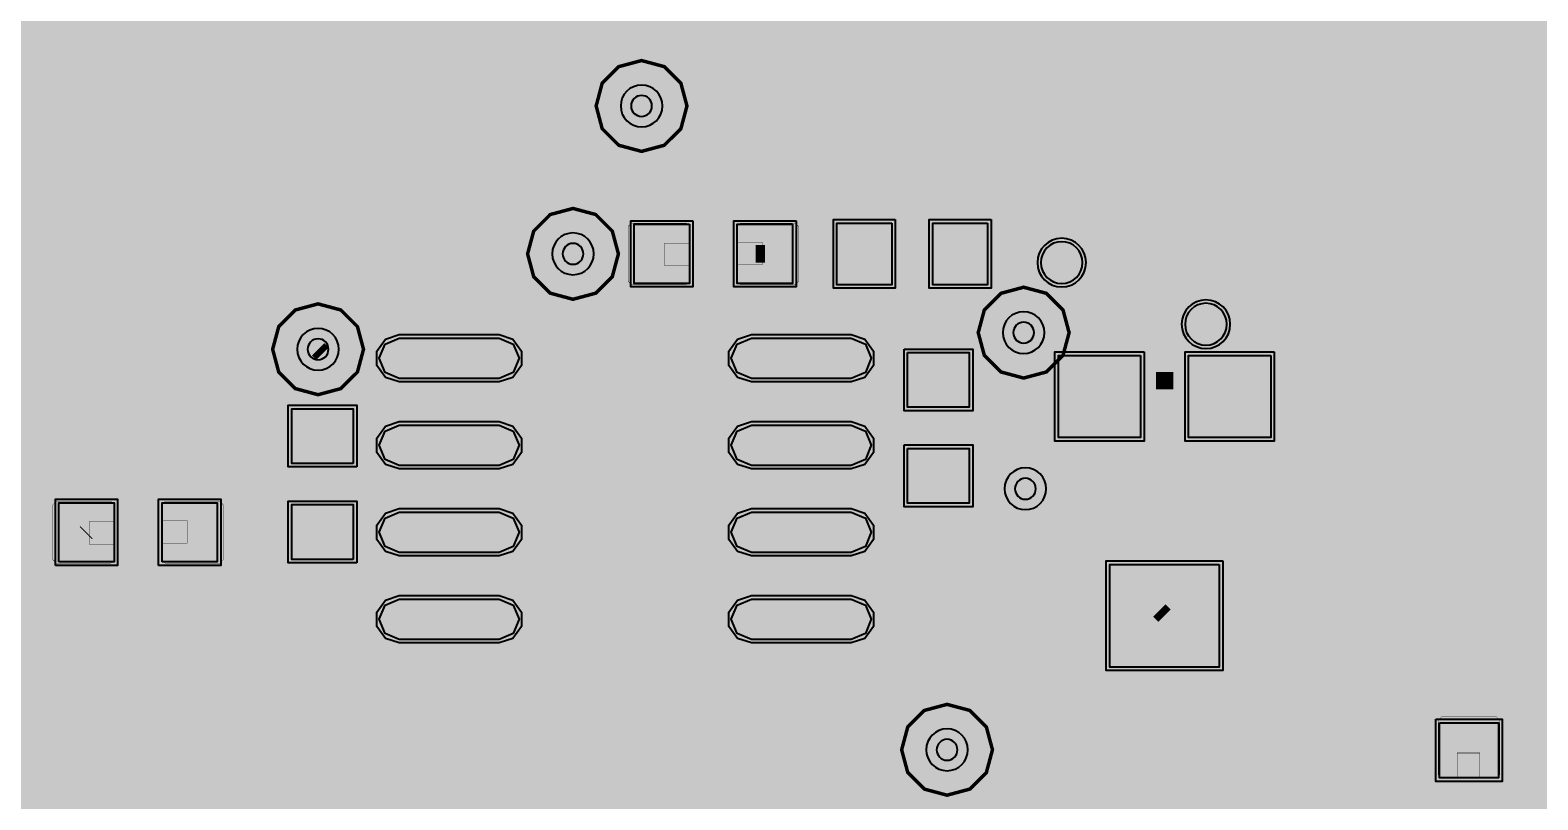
# Model space of a CAD drawing. Header units: millimetres. Extents: x -0.5 to 77.7, y -66.2 to -6.
# Drawn here: x 18.24 to 40.25, y -33.12 to -21.88 of the extents above; entities that cross this region are included whole.
import ezdxf

# ---------------------------------------------------------------- set-up
doc = ezdxf.new("R2010")
doc.units = ezdxf.units.MM
doc.header["$MEASUREMENT"] = 0
for name, color, linetype, true_color in [('Document-Layer', 7, 'Continuous', 0xffffff), ('Hole-Layer', 7, 'Continuous', 0x222222), ('Inner1', 7, 'Continuous', 0x999966), ('Inner2', 7, 'Continuous', 0x008000), ('Multi-Layer', 7, 'Continuous', 0xc0c0c0), ('Top-Layer', 7, 'Continuous', 0xff0000), ('Top-Paste-Mask-Layer', 7, 'Continuous', 0x808080), ('Top-Silkscreen-Layer', 7, 'Continuous', 0xffcc00), ('Top-Solder-Mask-Layer', 7, 'Continuous', 0x800080)]:
    doc.layers.add(name, color=color, linetype=linetype, true_color=true_color)

msp = doc.modelspace()

# ---------------------------------------------------------------- hatches: boundary and pattern name
at = {"layer": 'Inner1'}
for points in [[(77.239, -6.454), (77.239, -65.682), (-0.023, -65.682), (-0.023, -6.454)], [(26.5, -22.987), (26.588, -23.319), (26.831, -23.561), (27.163, -23.65), (27.494, -23.561), (27.737, -23.319), (27.826, -22.987), (27.737, -22.655), (27.494, -22.413), (27.163, -22.324), (26.831, -22.413), (26.588, -22.655)], [(25.499, -25.146), (25.588, -25.478), (25.83, -25.72), (26.162, -25.809), (26.494, -25.72), (26.736, -25.478), (26.825, -25.146), (26.736, -24.814), (26.494, -24.572), (26.162, -24.483), (25.83, -24.572), (25.588, -24.814)], [(32.078, -26.296), (32.167, -26.628), (32.41, -26.87), (32.741, -26.959), (33.073, -26.87), (33.316, -26.628), (33.405, -26.296), (33.316, -25.965), (33.073, -25.722), (32.741, -25.633), (32.41, -25.722), (32.167, -25.965)], [(21.777, -26.539), (21.866, -26.871), (22.109, -27.113), (22.44, -27.202), (22.772, -27.113), (23.015, -26.871), (23.104, -26.539), (23.015, -26.208), (22.772, -25.965), (22.44, -25.876), (22.109, -25.965), (21.866, -26.208)], [(30.96, -32.385), (31.049, -32.717), (31.291, -32.959), (31.623, -33.048), (31.955, -32.959), (32.197, -32.717), (32.286, -32.385), (32.197, -32.053), (31.955, -31.811), (31.623, -31.722), (31.291, -31.811), (31.049, -32.053)]]:
    msp.add_hatch(color=256, dxfattribs=at).paths.add_polyline_path(points)
at = {"layer": 'Top-Layer'}
for points in [[(27.861, -24.714), (27.861, -25.578), (27.055, -25.578), (27.055, -24.714)], [(29.368, -24.714), (29.368, -25.578), (28.561, -25.578), (28.561, -24.714)], [(30.815, -24.696), (30.815, -25.596), (30.015, -25.596), (30.015, -24.696)], [(32.215, -24.696), (32.215, -25.596), (31.415, -25.596), (31.415, -24.696)], [(32.992, -25.273, 1), (33.602, -25.273, 1)], [(35.097, -26.173, 1), (35.707, -26.173, 1)], [(23.626, -26.964), (23.418, -26.878), (23.332, -26.67), (23.418, -26.462), (23.626, -26.376), (25.083, -26.376), (25.29, -26.462), (25.377, -26.67), (25.29, -26.878), (25.083, -26.964)], [(28.766, -26.964), (28.558, -26.878), (28.472, -26.67), (28.558, -26.462), (28.766, -26.376), (30.223, -26.376), (30.43, -26.462), (30.517, -26.67), (30.43, -26.878), (30.223, -26.964)], [(31.046, -26.586), (31.946, -26.586), (31.946, -27.386), (31.046, -27.386)], [(34.448, -26.629), (34.448, -27.829), (33.248, -27.829), (33.248, -26.629)], [(36.348, -26.629), (36.348, -27.829), (35.148, -27.829), (35.148, -26.629)], [(22.955, -28.206), (22.055, -28.206), (22.055, -27.406), (22.955, -27.406)], [(23.626, -28.234), (23.418, -28.148), (23.332, -27.94), (23.418, -27.732), (23.626, -27.646), (25.083, -27.646), (25.29, -27.732), (25.377, -27.94), (25.29, -28.148), (25.083, -28.234)], [(28.766, -28.234), (28.558, -28.148), (28.472, -27.94), (28.558, -27.732), (28.766, -27.646), (30.223, -27.646), (30.43, -27.732), (30.517, -27.94), (30.43, -28.148), (30.223, -28.234)], [(31.046, -27.986), (31.946, -27.986), (31.946, -28.786), (31.046, -28.786)], [(18.655, -29.642), (18.655, -28.778), (19.462, -28.778), (19.462, -29.642)], [(20.162, -29.642), (20.162, -28.778), (20.969, -28.778), (20.969, -29.642)], [(22.955, -29.606), (22.055, -29.606), (22.055, -28.806), (22.955, -28.806)], [(23.626, -29.504), (23.418, -29.418), (23.332, -29.21), (23.418, -29.002), (23.626, -28.916), (25.083, -28.916), (25.29, -29.002), (25.377, -29.21), (25.29, -29.418), (25.083, -29.504)], [(28.766, -29.504), (28.558, -29.418), (28.472, -29.21), (28.558, -29.002), (28.766, -28.916), (30.223, -28.916), (30.43, -29.002), (30.517, -29.21), (30.43, -29.418), (30.223, -29.504)], [(35.598, -29.679), (35.598, -31.179), (33.998, -31.179), (33.998, -29.679)], [(23.626, -30.774), (23.418, -30.688), (23.332, -30.48), (23.418, -30.272), (23.626, -30.186), (25.083, -30.186), (25.29, -30.272), (25.377, -30.48), (25.29, -30.688), (25.083, -30.774)], [(28.766, -30.774), (28.558, -30.688), (28.472, -30.48), (28.558, -30.272), (28.766, -30.186), (30.223, -30.186), (30.43, -30.272), (30.517, -30.48), (30.43, -30.688), (30.223, -30.774)], [(38.811, -31.99), (39.675, -31.99), (39.675, -32.797), (38.811, -32.797)]]:
    msp.add_hatch(color=256, dxfattribs=at).paths.add_polyline_path(points)
at = {"layer": 'Top-Paste-Mask-Layer'}
for points in [[(27.016, -25.596), (26.966, -25.546), (26.966, -24.746), (27.016, -24.696), (27.816, -24.696), (27.866, -24.746), (27.866, -24.988), (27.496, -24.988), (27.496, -25.318), (27.866, -25.318), (27.866, -25.546), (27.816, -25.596)], [(27.016, -25.596), (26.966, -25.546), (26.966, -24.746), (27.016, -24.696), (27.816, -24.696), (27.866, -24.746), (27.866, -24.988), (27.496, -24.988), (27.496, -25.318), (27.866, -25.318), (27.866, -25.546), (27.816, -25.596)], [(29.406, -24.696), (29.456, -24.746), (29.456, -25.546), (29.406, -25.596), (28.606, -25.596), (28.556, -25.546), (28.556, -25.304), (28.926, -25.304), (28.926, -24.974), (28.556, -24.974), (28.556, -24.746), (28.606, -24.696)], [(29.406, -24.696), (29.456, -24.746), (29.456, -25.546), (29.406, -25.596), (28.606, -25.596), (28.556, -25.546), (28.556, -25.304), (28.926, -25.304), (28.926, -24.974), (28.556, -24.974), (28.556, -24.746), (28.606, -24.696)], [(30.815, -24.696), (30.815, -25.596), (30.015, -25.596), (30.015, -24.696)], [(32.215, -24.696), (32.215, -25.596), (31.415, -25.596), (31.415, -24.696)], [(23.626, -26.964), (23.418, -26.878), (23.332, -26.67), (23.418, -26.462), (23.626, -26.376), (25.083, -26.376), (25.29, -26.462), (25.377, -26.67), (25.29, -26.878), (25.083, -26.964)], [(28.766, -26.964), (28.558, -26.878), (28.472, -26.67), (28.558, -26.462), (28.766, -26.376), (30.223, -26.376), (30.43, -26.462), (30.517, -26.67), (30.43, -26.878), (30.223, -26.964)], [(31.046, -26.586), (31.946, -26.586), (31.946, -27.386), (31.046, -27.386)], [(34.448, -26.629), (34.448, -27.829), (33.248, -27.829), (33.248, -26.629)], [(36.348, -26.629), (36.348, -27.829), (35.148, -27.829), (35.148, -26.629)], [(22.955, -28.206), (22.055, -28.206), (22.055, -27.406), (22.955, -27.406)], [(23.626, -28.234), (23.418, -28.148), (23.332, -27.94), (23.418, -27.732), (23.626, -27.646), (25.083, -27.646), (25.29, -27.732), (25.377, -27.94), (25.29, -28.148), (25.083, -28.234)], [(28.766, -28.234), (28.558, -28.148), (28.472, -27.94), (28.558, -27.732), (28.766, -27.646), (30.223, -27.646), (30.43, -27.732), (30.517, -27.94), (30.43, -28.148), (30.223, -28.234)], [(31.046, -27.986), (31.946, -27.986), (31.946, -28.786), (31.046, -28.786)], [(18.617, -29.66), (18.567, -29.61), (18.567, -28.81), (18.617, -28.76), (19.417, -28.76), (19.467, -28.81), (19.467, -29.052), (19.097, -29.052), (19.097, -29.382), (19.467, -29.382), (19.467, -29.61), (19.417, -29.66)], [(18.617, -29.66), (18.567, -29.61), (18.567, -28.81), (18.617, -28.76), (19.417, -28.76), (19.467, -28.81), (19.467, -29.052), (19.097, -29.052), (19.097, -29.382), (19.467, -29.382), (19.467, -29.61), (19.417, -29.66)], [(21.007, -28.76), (21.057, -28.81), (21.057, -29.61), (21.007, -29.66), (20.207, -29.66), (20.157, -29.61), (20.157, -29.368), (20.527, -29.368), (20.527, -29.038), (20.157, -29.038), (20.157, -28.81), (20.207, -28.76)], [(21.007, -28.76), (21.057, -28.81), (21.057, -29.61), (21.007, -29.66), (20.207, -29.66), (20.157, -29.61), (20.157, -29.368), (20.527, -29.368), (20.527, -29.038), (20.157, -29.038), (20.157, -28.81), (20.207, -28.76)], [(22.955, -29.606), (22.055, -29.606), (22.055, -28.806), (22.955, -28.806)], [(23.626, -29.504), (23.418, -29.418), (23.332, -29.21), (23.418, -29.002), (23.626, -28.916), (25.083, -28.916), (25.29, -29.002), (25.377, -29.21), (25.29, -29.418), (25.083, -29.504)], [(28.766, -29.504), (28.558, -29.418), (28.472, -29.21), (28.558, -29.002), (28.766, -28.916), (30.223, -28.916), (30.43, -29.002), (30.517, -29.21), (30.43, -29.418), (30.223, -29.504)], [(35.598, -29.679), (35.598, -31.179), (33.998, -31.179), (33.998, -29.679)], [(23.626, -30.774), (23.418, -30.688), (23.332, -30.48), (23.418, -30.272), (23.626, -30.186), (25.083, -30.186), (25.29, -30.272), (25.377, -30.48), (25.29, -30.688), (25.083, -30.774)], [(28.766, -30.774), (28.558, -30.688), (28.472, -30.48), (28.558, -30.272), (28.766, -30.186), (30.223, -30.186), (30.43, -30.272), (30.517, -30.48), (30.43, -30.688), (30.223, -30.774)], [(38.793, -31.952), (38.843, -31.902), (39.643, -31.902), (39.693, -31.952), (39.693, -32.752), (39.643, -32.802), (39.401, -32.802), (39.401, -32.432), (39.071, -32.432), (39.071, -32.802), (38.843, -32.802), (38.793, -32.752)], [(38.793, -31.952), (38.843, -31.902), (39.643, -31.902), (39.693, -31.952), (39.693, -32.752), (39.643, -32.802), (39.401, -32.802), (39.401, -32.432), (39.071, -32.432), (39.071, -32.802), (38.843, -32.802), (38.793, -32.752)]]:
    msp.add_hatch(color=256, dxfattribs=at).paths.add_polyline_path(points)
at = {"layer": 'Top-Solder-Mask-Layer'}
for points in [[(30.866, -24.645), (30.866, -25.647), (29.964, -25.647), (29.964, -24.645)], [(32.266, -24.645), (32.266, -25.647), (31.364, -25.647), (31.364, -24.645)], [(27.912, -24.663), (27.912, -25.629), (27.004, -25.629), (27.004, -24.663)], [(29.419, -24.663), (29.419, -25.629), (28.511, -25.629), (28.511, -24.663)], [(32.942, -25.273, 1), (33.653, -25.273, 1)], [(35.047, -26.173, 1), (35.758, -26.173, 1)], [(23.626, -27.015), (23.423, -26.949), (23.298, -26.777), (23.298, -26.564), (23.423, -26.391), (23.626, -26.325), (25.083, -26.325), (25.285, -26.391), (25.411, -26.564), (25.411, -26.777), (25.285, -26.949), (25.083, -27.015)], [(28.766, -27.015), (28.563, -26.949), (28.438, -26.777), (28.438, -26.564), (28.563, -26.391), (28.766, -26.325), (30.223, -26.325), (30.425, -26.391), (30.55, -26.564), (30.55, -26.777), (30.425, -26.949), (30.223, -27.015)], [(30.995, -26.535), (31.997, -26.535), (31.997, -27.437), (30.995, -27.437)], [(34.499, -26.578), (34.499, -27.88), (33.197, -27.88), (33.197, -26.578)], [(36.399, -26.578), (36.399, -27.88), (35.097, -27.88), (35.097, -26.578)], [(23.006, -28.257), (22.005, -28.257), (22.005, -27.355), (23.006, -27.355)], [(23.626, -28.285), (23.423, -28.219), (23.298, -28.047), (23.298, -27.834), (23.423, -27.661), (23.626, -27.595), (25.083, -27.595), (25.285, -27.661), (25.411, -27.834), (25.411, -28.047), (25.285, -28.219), (25.083, -28.285)], [(28.766, -28.285), (28.563, -28.219), (28.438, -28.047), (28.438, -27.834), (28.563, -27.661), (28.766, -27.595), (30.223, -27.595), (30.425, -27.661), (30.55, -27.834), (30.55, -28.047), (30.425, -28.219), (30.223, -28.285)], [(30.995, -27.935), (31.997, -27.935), (31.997, -28.837), (30.995, -28.837)], [(18.605, -29.693), (18.605, -28.727), (19.513, -28.727), (19.513, -29.693)], [(20.111, -29.693), (20.111, -28.727), (21.019, -28.727), (21.019, -29.693)], [(23.006, -29.657), (22.005, -29.657), (22.005, -28.755), (23.006, -28.755)], [(23.626, -29.555), (23.423, -29.489), (23.298, -29.317), (23.298, -29.104), (23.423, -28.931), (23.626, -28.865), (25.083, -28.865), (25.285, -28.931), (25.411, -29.104), (25.411, -29.317), (25.285, -29.489), (25.083, -29.555)], [(28.766, -29.555), (28.563, -29.489), (28.438, -29.317), (28.438, -29.104), (28.563, -28.931), (28.766, -28.865), (30.223, -28.865), (30.425, -28.931), (30.55, -29.104), (30.55, -29.317), (30.425, -29.489), (30.223, -29.555)], [(35.649, -29.628), (35.649, -31.23), (33.947, -31.23), (33.947, -29.628)], [(23.626, -30.825), (23.423, -30.759), (23.298, -30.587), (23.298, -30.374), (23.423, -30.201), (23.626, -30.135), (25.083, -30.135), (25.285, -30.201), (25.411, -30.374), (25.411, -30.587), (25.285, -30.759), (25.083, -30.825)], [(28.766, -30.825), (28.563, -30.759), (28.438, -30.587), (28.438, -30.374), (28.563, -30.201), (28.766, -30.135), (30.223, -30.135), (30.425, -30.201), (30.55, -30.374), (30.55, -30.587), (30.425, -30.759), (30.223, -30.825)], [(38.76, -31.94), (39.726, -31.94), (39.726, -32.848), (38.76, -32.848)]]:
    msp.add_hatch(color=256, dxfattribs=at).paths.add_polyline_path(points)

# ---------------------------------------------------------------- linework, layer by layer
at = {"layer": 'Document-Layer', "const_width": 0.3}
msp.add_lwpolyline([(23.374, -26.67, 1), (23.674, -26.67), (23.674, -26.67, 1), (23.374, -26.67)], format="xyb", dxfattribs=at)
msp.add_lwpolyline([(23.374, -26.67, 1), (23.674, -26.67), (23.674, -26.67, 1), (23.374, -26.67)], format="xyb", dxfattribs=at)
at = {"layer": 'Document-Layer', "const_width": 0.254}
msp.add_lwpolyline([(36.449, -26.924, 1), (36.703, -26.924, 1)], format="xyb", close=True, dxfattribs=at)
msp.add_lwpolyline([(36.449, -26.924, 1), (36.703, -26.924, 1)], format="xyb", close=True, dxfattribs=at)
at = {"layer": 'Hole-Layer'}
for points in [[(27.01, -22.987, 1), (27.315, -22.987, 1)], [(26.01, -25.146, 1), (26.315, -25.146, 1)], [(32.589, -26.296, 1), (32.894, -26.296, 1)], [(22.288, -26.539, 1), (22.593, -26.539, 1)], [(32.614, -28.575, 1), (32.919, -28.575, 1)], [(31.471, -32.385, 1), (31.776, -32.385, 1)]]:
    msp.add_lwpolyline(points, format="xyb", close=True, dxfattribs=at)
at = {"layer": 'Inner1', "const_width": 0.0508}
for points in [[(26.5, -22.987), (26.588, -23.319), (26.831, -23.561), (27.163, -23.65), (27.494, -23.561), (27.737, -23.319), (27.826, -22.987), (27.737, -22.655), (27.494, -22.413), (27.163, -22.324), (26.831, -22.413), (26.588, -22.655)], [(25.499, -25.146), (25.588, -25.478), (25.83, -25.72), (26.162, -25.809), (26.494, -25.72), (26.736, -25.478), (26.825, -25.146), (26.736, -24.814), (26.494, -24.572), (26.162, -24.483), (25.83, -24.572), (25.588, -24.814)], [(32.078, -26.296), (32.167, -26.628), (32.41, -26.87), (32.741, -26.959), (33.073, -26.87), (33.316, -26.628), (33.405, -26.296), (33.316, -25.965), (33.073, -25.722), (32.741, -25.633), (32.41, -25.722), (32.167, -25.965)], [(21.777, -26.539), (21.866, -26.871), (22.109, -27.113), (22.44, -27.202), (22.772, -27.113), (23.015, -26.871), (23.104, -26.539), (23.015, -26.208), (22.772, -25.965), (22.44, -25.876), (22.109, -25.965), (21.866, -26.208)], [(30.96, -32.385), (31.049, -32.717), (31.291, -32.959), (31.623, -33.048), (31.955, -32.959), (32.197, -32.717), (32.286, -32.385), (32.197, -32.053), (31.955, -31.811), (31.623, -31.722), (31.291, -31.811), (31.049, -32.053)]]:
    msp.add_lwpolyline(points, close=True, dxfattribs=at)
at = {"layer": 'Inner2'}
for points, const_width in [([(33.147, -40.99), (9.81, -17.653)], 0.254), ([(28.151, -35.433), (10.371, -17.653)], 0.254), ([(22.393, -32.172), (8.255, -18.034)], 0.254), ([(22.733, -31.115), (9.652, -18.034)], 0.254), ([(23.114, -22.098), (15.875, -22.098)], 0.254), ([(26.162, -25.146), (23.114, -22.098)], 0.254), ([(21.082, -22.479), (15.748, -22.479)], 0.254), ([(22.44, -23.837), (21.082, -22.479)], 0.254), ([(36.322, -22.987), (36.83, -22.479)], 0.4), ([(36.83, -22.479), (51.181, -22.479)], 0.4), ([(27.163, -22.987), (36.322, -22.987)], 0.4), ([(34.156, -26.296), (37.465, -22.987)], 0.4), ([(37.465, -22.987), (51.689, -22.987)], 0.4), ([(31.623, -32.385), (40.259, -23.749)], 0.4), ([(40.259, -23.749), (51.308, -23.749)], 0.4), ([(22.44, -26.539), (22.44, -23.837)], 0.254), ([(35.56, -30.988), (42.164, -24.384)], 0.4), ([(42.545, -25.146), (36.576, -31.115)], 0.4), ([(32.741, -26.296), (34.156, -26.296)], 0.4), ([(35.56, -44.831), (35.56, -30.988)], 0.4), ([(22.733, -46.091), (22.733, -31.115)], 0.254), ([(36.576, -31.115), (36.576, -46.741)], 0.4), ([(22.393, -50.866), (22.393, -32.172)], 0.254)]:
    msp.add_lwpolyline(points, dxfattribs=dict(at, const_width=const_width))
at = {"layer": 'Multi-Layer'}
for points in [[(26.858, -22.987, 1), (27.468, -22.987), (27.468, -22.987, 1), (26.858, -22.987)], [(25.857, -25.146, 1), (26.467, -25.146), (26.467, -25.146, 1), (25.857, -25.146)], [(22.135, -26.539, 1), (22.745, -26.539), (22.745, -26.539, 1), (22.135, -26.539)], [(31.318, -32.385, 1), (31.928, -32.385), (31.928, -32.385, 1), (31.318, -32.385)]]:
    msp.add_lwpolyline(points, format="xyb", dxfattribs=at)
for points in [[(32.436, -26.296, 1), (33.046, -26.296, 1)], [(32.461, -28.575, 1), (33.071, -28.575, 1)]]:
    msp.add_lwpolyline(points, format="xyb", close=True, dxfattribs=at)
at = {"layer": 'Top-Layer'}
for points, const_width in [([(27.163, -22.987), (26.782, -23.368)], 0.4), ([(26.782, -23.368), (15.875, -23.368)], 0.4), ([(30.988, -24.257), (30.415, -24.83)], 0.254), ([(33.528, -24.257), (30.988, -24.257)], 0.254), ([(35.444, -26.173), (33.528, -24.257)], 0.254), ([(30.415, -24.83), (30.415, -25.146)], 0.254), ([(27.458, -25.146), (26.162, -25.146)], 0.254), ([(26.67, -27.305), (28.829, -25.146)], 0.254), ([(28.829, -25.146), (28.965, -25.146)], 0.254), ([(28.965, -25.146), (30.415, -25.146)], 0.254), ([(31.815, -25.146), (31.942, -25.273)], 0.254), ([(31.942, -25.273), (33.29, -25.273)], 0.254), ([(33.29, -25.273), (33.782, -25.273)], 0.254), ([(33.782, -25.273), (34.798, -26.289)], 0.254), ([(32.186, -26.296), (31.496, -26.986)], 0.254), ([(32.741, -26.296), (32.186, -26.296)], 0.254), ([(34.798, -26.289), (34.798, -30.429)], 0.254), ([(35.748, -26.477), (35.444, -26.173)], 0.254), ([(22.505, -26.604), (22.44, -26.539)], 0.254), ([(35.748, -27.229), (35.748, -26.477)], 0.254), ([(22.505, -27.806), (22.505, -26.604)], 0.254), ([(30.542, -27.94), (31.496, -26.986)], 0.254), ([(24.354, -27.94), (24.989, -27.305)], 0.254), ([(24.989, -27.305), (26.67, -27.305)], 0.254), ([(29.494, -27.94), (30.542, -27.94)], 0.254), ([(31.307, -28.575), (31.496, -28.386)], 0.254), ([(31.685, -28.575), (31.496, -28.386)], 0.254), ([(25.273, -30.48), (27.178, -28.575)], 0.254), ([(27.178, -28.575), (31.307, -28.575)], 0.254), ([(32.766, -28.575), (31.685, -28.575)], 0.254), ([(19.05, -29.197), (17.473, -29.197)], 0.254), ([(19.05, -29.219), (19.059, -29.21)], 0.254), ([(22.505, -29.206), (20.311, -29.206)], 0.254), ([(24.1, -29.206), (22.505, -29.206)], 0.254), ([(29.494, -29.21), (30.353, -29.21)], 0.254), ([(30.353, -29.21), (31.496, -30.353)], 0.254), ([(24.354, -30.48), (25.273, -30.48)], 0.254), ([(31.496, -30.353), (34.722, -30.353)], 0.254), ([(34.722, -30.353), (34.798, -30.429)], 0.254), ([(34.798, -30.429), (37.279, -30.429)], 0.254), ([(37.279, -30.429), (39.243, -32.394)], 0.254), ([(10.934, -32.385), (31.623, -32.385)], 0.4)]:
    msp.add_lwpolyline(points, dxfattribs=dict(at, const_width=const_width))
for points in [[(27.861, -24.714), (27.861, -25.578), (27.055, -25.578), (27.055, -24.714)], [(29.368, -24.714), (29.368, -25.578), (28.561, -25.578), (28.561, -24.714)], [(30.815, -24.696), (30.815, -25.596), (30.015, -25.596), (30.015, -24.696)], [(32.215, -24.696), (32.215, -25.596), (31.415, -25.596), (31.415, -24.696)], [(23.626, -26.964), (23.418, -26.878), (23.332, -26.67), (23.418, -26.462), (23.626, -26.376), (25.083, -26.376), (25.29, -26.462), (25.377, -26.67), (25.29, -26.878), (25.083, -26.964)], [(28.766, -26.964), (28.558, -26.878), (28.472, -26.67), (28.558, -26.462), (28.766, -26.376), (30.223, -26.376), (30.43, -26.462), (30.517, -26.67), (30.43, -26.878), (30.223, -26.964)], [(31.046, -26.586), (31.946, -26.586), (31.946, -27.386), (31.046, -27.386)], [(34.448, -26.629), (34.448, -27.829), (33.248, -27.829), (33.248, -26.629)], [(36.348, -26.629), (36.348, -27.829), (35.148, -27.829), (35.148, -26.629)], [(22.955, -28.206), (22.055, -28.206), (22.055, -27.406), (22.955, -27.406)], [(23.626, -28.234), (23.418, -28.148), (23.332, -27.94), (23.418, -27.732), (23.626, -27.646), (25.083, -27.646), (25.29, -27.732), (25.377, -27.94), (25.29, -28.148), (25.083, -28.234)], [(28.766, -28.234), (28.558, -28.148), (28.472, -27.94), (28.558, -27.732), (28.766, -27.646), (30.223, -27.646), (30.43, -27.732), (30.517, -27.94), (30.43, -28.148), (30.223, -28.234)], [(31.046, -27.986), (31.946, -27.986), (31.946, -28.786), (31.046, -28.786)], [(18.655, -29.642), (18.655, -28.778), (19.462, -28.778), (19.462, -29.642)], [(20.162, -29.642), (20.162, -28.778), (20.969, -28.778), (20.969, -29.642)], [(22.955, -29.606), (22.055, -29.606), (22.055, -28.806), (22.955, -28.806)], [(23.626, -29.504), (23.418, -29.418), (23.332, -29.21), (23.418, -29.002), (23.626, -28.916), (25.083, -28.916), (25.29, -29.002), (25.377, -29.21), (25.29, -29.418), (25.083, -29.504)], [(28.766, -29.504), (28.558, -29.418), (28.472, -29.21), (28.558, -29.002), (28.766, -28.916), (30.223, -28.916), (30.43, -29.002), (30.517, -29.21), (30.43, -29.418), (30.223, -29.504)], [(35.598, -29.679), (35.598, -31.179), (33.998, -31.179), (33.998, -29.679)], [(23.626, -30.774), (23.418, -30.688), (23.332, -30.48), (23.418, -30.272), (23.626, -30.186), (25.083, -30.186), (25.29, -30.272), (25.377, -30.48), (25.29, -30.688), (25.083, -30.774)], [(28.766, -30.774), (28.558, -30.688), (28.472, -30.48), (28.558, -30.272), (28.766, -30.186), (30.223, -30.186), (30.43, -30.272), (30.517, -30.48), (30.43, -30.688), (30.223, -30.774)], [(38.811, -31.99), (39.675, -31.99), (39.675, -32.797), (38.811, -32.797)]]:
    msp.add_lwpolyline(points, close=True, dxfattribs=at)
for points in [[(32.992, -25.273, 1), (33.602, -25.273), (33.602, -25.273, 1), (32.992, -25.273)], [(35.097, -26.173, 1), (35.707, -26.173), (35.707, -26.173, 1), (35.097, -26.173)]]:
    msp.add_lwpolyline(points, format="xyb", dxfattribs=at)
at = {"layer": 'Top-Paste-Mask-Layer', "const_width": 0.00508}
for points in [[(27.016, -25.596), (26.966, -25.546), (26.966, -24.746), (27.016, -24.696), (27.816, -24.696), (27.866, -24.746), (27.866, -24.988), (27.496, -24.988), (27.496, -25.318), (27.866, -25.318), (27.866, -25.546), (27.816, -25.596)], [(27.016, -25.596), (26.966, -25.546), (26.966, -24.746), (27.016, -24.696), (27.816, -24.696), (27.866, -24.746), (27.866, -24.988), (27.496, -24.988), (27.496, -25.318), (27.866, -25.318), (27.866, -25.546), (27.816, -25.596)], [(29.406, -24.696), (29.456, -24.746), (29.456, -25.546), (29.406, -25.596), (28.606, -25.596), (28.556, -25.546), (28.556, -25.304), (28.926, -25.304), (28.926, -24.974), (28.556, -24.974), (28.556, -24.746), (28.606, -24.696)], [(29.406, -24.696), (29.456, -24.746), (29.456, -25.546), (29.406, -25.596), (28.606, -25.596), (28.556, -25.546), (28.556, -25.304), (28.926, -25.304), (28.926, -24.974), (28.556, -24.974), (28.556, -24.746), (28.606, -24.696)], [(18.617, -29.66), (18.567, -29.61), (18.567, -28.81), (18.617, -28.76), (19.417, -28.76), (19.467, -28.81), (19.467, -29.052), (19.097, -29.052), (19.097, -29.382), (19.467, -29.382), (19.467, -29.61), (19.417, -29.66)], [(18.617, -29.66), (18.567, -29.61), (18.567, -28.81), (18.617, -28.76), (19.417, -28.76), (19.467, -28.81), (19.467, -29.052), (19.097, -29.052), (19.097, -29.382), (19.467, -29.382), (19.467, -29.61), (19.417, -29.66)], [(21.007, -28.76), (21.057, -28.81), (21.057, -29.61), (21.007, -29.66), (20.207, -29.66), (20.157, -29.61), (20.157, -29.368), (20.527, -29.368), (20.527, -29.038), (20.157, -29.038), (20.157, -28.81), (20.207, -28.76)], [(21.007, -28.76), (21.057, -28.81), (21.057, -29.61), (21.007, -29.66), (20.207, -29.66), (20.157, -29.61), (20.157, -29.368), (20.527, -29.368), (20.527, -29.038), (20.157, -29.038), (20.157, -28.81), (20.207, -28.76)], [(38.793, -31.952), (38.843, -31.902), (39.643, -31.902), (39.693, -31.952), (39.693, -32.752), (39.643, -32.802), (39.401, -32.802), (39.401, -32.432), (39.071, -32.432), (39.071, -32.802), (38.843, -32.802), (38.793, -32.752)], [(38.793, -31.952), (38.843, -31.902), (39.643, -31.902), (39.693, -31.952), (39.693, -32.752), (39.643, -32.802), (39.401, -32.802), (39.401, -32.432), (39.071, -32.432), (39.071, -32.802), (38.843, -32.802), (38.793, -32.752)]]:
    msp.add_lwpolyline(points, close=True, dxfattribs=at)
at = {"layer": 'Top-Paste-Mask-Layer'}
for points in [[(30.815, -24.696), (30.815, -25.596), (30.015, -25.596), (30.015, -24.696)], [(32.215, -24.696), (32.215, -25.596), (31.415, -25.596), (31.415, -24.696)], [(23.626, -26.964), (23.418, -26.878), (23.332, -26.67), (23.418, -26.462), (23.626, -26.376), (25.083, -26.376), (25.29, -26.462), (25.377, -26.67), (25.29, -26.878), (25.083, -26.964)], [(28.766, -26.964), (28.558, -26.878), (28.472, -26.67), (28.558, -26.462), (28.766, -26.376), (30.223, -26.376), (30.43, -26.462), (30.517, -26.67), (30.43, -26.878), (30.223, -26.964)], [(31.046, -26.586), (31.946, -26.586), (31.946, -27.386), (31.046, -27.386)], [(34.448, -26.629), (34.448, -27.829), (33.248, -27.829), (33.248, -26.629)], [(36.348, -26.629), (36.348, -27.829), (35.148, -27.829), (35.148, -26.629)], [(22.955, -28.206), (22.055, -28.206), (22.055, -27.406), (22.955, -27.406)], [(23.626, -28.234), (23.418, -28.148), (23.332, -27.94), (23.418, -27.732), (23.626, -27.646), (25.083, -27.646), (25.29, -27.732), (25.377, -27.94), (25.29, -28.148), (25.083, -28.234)], [(28.766, -28.234), (28.558, -28.148), (28.472, -27.94), (28.558, -27.732), (28.766, -27.646), (30.223, -27.646), (30.43, -27.732), (30.517, -27.94), (30.43, -28.148), (30.223, -28.234)], [(31.046, -27.986), (31.946, -27.986), (31.946, -28.786), (31.046, -28.786)], [(22.955, -29.606), (22.055, -29.606), (22.055, -28.806), (22.955, -28.806)], [(23.626, -29.504), (23.418, -29.418), (23.332, -29.21), (23.418, -29.002), (23.626, -28.916), (25.083, -28.916), (25.29, -29.002), (25.377, -29.21), (25.29, -29.418), (25.083, -29.504)], [(28.766, -29.504), (28.558, -29.418), (28.472, -29.21), (28.558, -29.002), (28.766, -28.916), (30.223, -28.916), (30.43, -29.002), (30.517, -29.21), (30.43, -29.418), (30.223, -29.504)], [(35.598, -29.679), (35.598, -31.179), (33.998, -31.179), (33.998, -29.679)], [(23.626, -30.774), (23.418, -30.688), (23.332, -30.48), (23.418, -30.272), (23.626, -30.186), (25.083, -30.186), (25.29, -30.272), (25.377, -30.48), (25.29, -30.688), (25.083, -30.774)], [(28.766, -30.774), (28.558, -30.688), (28.472, -30.48), (28.558, -30.272), (28.766, -30.186), (30.223, -30.186), (30.43, -30.272), (30.517, -30.48), (30.43, -30.688), (30.223, -30.774)]]:
    msp.add_lwpolyline(points, close=True, dxfattribs=at)
at = {"layer": 'Top-Silkscreen-Layer'}
for points, const_width in [([(27.785, -24.485), (26.826, -24.485)], 0.152), ([(26.826, -24.485), (26.826, -25.807)], 0.152), ([(27.785, -24.485), (26.826, -24.485)], 0.152), ([(26.826, -24.485), (26.826, -25.807)], 0.152), ([(28.638, -24.485), (29.596, -24.485)], 0.152), ([(28.638, -24.485), (29.596, -24.485)], 0.152), ([(29.596, -24.485), (29.596, -25.807)], 0.152), ([(29.596, -24.485), (29.596, -25.807)], 0.152), ([(30.835, -24.436), (30.035, -24.436)], 0.254), ([(30.835, -24.436), (30.035, -24.436)], 0.254), ([(31.395, -24.436), (32.195, -24.436)], 0.254), ([(31.395, -24.436), (32.195, -24.436)], 0.254), ([(29.725, -25.546), (29.725, -24.746)], 0.254), ([(29.725, -25.546), (29.725, -24.746)], 0.254), ([(32.505, -24.746), (32.505, -25.546)], 0.254), ([(32.505, -24.746), (32.505, -25.546)], 0.254), ([(26.826, -25.807), (27.785, -25.807)], 0.152), ([(26.826, -25.807), (27.785, -25.807)], 0.152), ([(29.596, -25.807), (28.638, -25.807)], 0.152), ([(29.596, -25.807), (28.638, -25.807)], 0.152), ([(30.835, -25.856), (30.035, -25.856)], 0.254), ([(30.835, -25.856), (30.035, -25.856)], 0.254), ([(31.395, -25.856), (32.195, -25.856)], 0.254), ([(31.395, -25.856), (32.195, -25.856)], 0.254), ([(25.403, -26.049), (28.445, -26.049)], 0.152), ([(25.403, -31.101), (25.403, -26.049)], 0.152), ([(25.403, -26.049), (28.445, -26.049)], 0.152), ([(25.403, -31.101), (25.403, -26.049)], 0.152), ([(28.445, -26.049), (28.445, -31.101)], 0.152), ([(28.445, -26.049), (28.445, -31.101)], 0.152), ([(31.096, -26.296), (31.896, -26.296)], 0.254), ([(31.096, -26.296), (31.896, -26.296)], 0.254), ([(30.786, -27.406), (30.786, -26.606)], 0.254), ([(30.786, -27.406), (30.786, -26.606)], 0.254), ([(32.206, -27.406), (32.206, -26.606)], 0.254), ([(32.206, -27.406), (32.206, -26.606)], 0.254), ([(22.106, -27.116), (22.906, -27.116)], 0.254), ([(22.106, -27.116), (22.906, -27.116)], 0.254), ([(34.925, -26.997), (34.671, -26.997)], 0.254), ([(34.925, -26.997), (34.671, -26.997)], 0.254), ([(21.796, -28.226), (21.796, -27.426)], 0.254), ([(21.796, -28.226), (21.796, -27.426)], 0.254), ([(23.215, -28.226), (23.215, -27.426)], 0.254), ([(23.215, -28.226), (23.215, -27.426)], 0.254), ([(30.786, -27.966), (30.786, -28.766)], 0.254), ([(30.786, -27.966), (30.786, -28.766)], 0.254), ([(32.206, -27.966), (32.206, -28.766)], 0.254), ([(32.206, -27.966), (32.206, -28.766)], 0.254), ([(33.274, -30.807), (33.274, -28.06)], 0.254), ([(33.274, -30.807), (33.274, -28.06)], 0.254), ([(36.322, -30.807), (36.322, -28.06)], 0.254), ([(36.322, -30.807), (36.322, -28.06)], 0.254), ([(18.427, -29.871), (18.427, -28.549)], 0.152), ([(18.427, -28.549), (19.386, -28.549)], 0.152), ([(18.427, -29.871), (18.427, -28.549)], 0.152), ([(18.427, -28.549), (19.386, -28.549)], 0.152), ([(21.197, -28.549), (20.238, -28.549)], 0.152), ([(21.197, -28.549), (20.238, -28.549)], 0.152), ([(21.197, -29.871), (21.197, -28.549)], 0.152), ([(21.197, -29.871), (21.197, -28.549)], 0.152), ([(21.795, -28.786), (21.795, -29.586)], 0.254), ([(21.795, -28.786), (21.795, -29.586)], 0.254), ([(23.215, -28.786), (23.215, -29.586)], 0.254), ([(23.215, -28.786), (23.215, -29.586)], 0.254), ([(31.896, -29.076), (31.096, -29.076)], 0.254), ([(31.896, -29.076), (31.096, -29.076)], 0.254), ([(19.386, -29.871), (18.427, -29.871)], 0.152), ([(19.386, -29.871), (18.427, -29.871)], 0.152), ([(20.238, -29.871), (21.197, -29.871)], 0.152), ([(20.238, -29.871), (21.197, -29.871)], 0.152), ([(22.905, -29.896), (22.105, -29.896)], 0.254), ([(22.905, -29.896), (22.105, -29.896)], 0.254), ([(33.767, -30.807), (33.274, -30.807)], 0.254), ([(33.767, -30.807), (33.274, -30.807)], 0.254), ([(36.322, -30.807), (35.829, -30.807)], 0.254), ([(36.322, -30.807), (35.829, -30.807)], 0.254), ([(28.445, -31.101), (25.403, -31.101)], 0.152), ([(28.445, -31.101), (25.403, -31.101)], 0.152), ([(38.582, -32.721), (38.582, -31.762)], 0.152), ([(38.582, -31.762), (39.904, -31.762)], 0.152), ([(38.582, -32.721), (38.582, -31.762)], 0.152), ([(38.582, -31.762), (39.904, -31.762)], 0.152), ([(39.904, -31.762), (39.904, -32.721)], 0.152), ([(39.904, -31.762), (39.904, -32.721)], 0.152)]:
    msp.add_lwpolyline(points, dxfattribs=dict(at, const_width=const_width))
for points, const_width in [([(29.725, -24.746, -0.414), (30.035, -24.436)], 0.254), ([(29.725, -24.746, -0.414), (30.035, -24.436)], 0.254), ([(32.195, -24.436, -0.414), (32.505, -24.746)], 0.254), ([(32.195, -24.436, -0.414), (32.505, -24.746)], 0.254), ([(30.035, -25.856, -0.414), (29.725, -25.546)], 0.254), ([(30.035, -25.856, -0.414), (29.725, -25.546)], 0.254), ([(32.505, -25.546, -0.414), (32.195, -25.856)], 0.254), ([(32.505, -25.546, -0.414), (32.195, -25.856)], 0.254), ([(24.002, -25.924, 1), (24.302, -25.924), (24.302, -25.924, 1), (24.002, -25.924)], 0.3), ([(24.002, -25.924, 1), (24.302, -25.924), (24.302, -25.924, 1), (24.002, -25.924)], 0.3), ([(30.786, -26.606, -0.414), (31.096, -26.296)], 0.254), ([(30.786, -26.606, -0.414), (31.096, -26.296)], 0.254), ([(31.896, -26.296, -0.414), (32.206, -26.606)], 0.254), ([(31.896, -26.296, -0.414), (32.206, -26.606)], 0.254), ([(26.005, -26.67, 1), (26.305, -26.67), (26.305, -26.67, 1), (26.005, -26.67)], 0.3), ([(26.005, -26.67, 1), (26.305, -26.67), (26.305, -26.67, 1), (26.005, -26.67)], 0.3), ([(21.796, -27.426, -0.414), (22.106, -27.116)], 0.254), ([(21.796, -27.426, -0.414), (22.106, -27.116)], 0.254), ([(22.906, -27.116, -0.414), (23.215, -27.426)], 0.254), ([(22.906, -27.116, -0.414), (23.215, -27.426)], 0.254), ([(31.096, -29.076, -0.414), (30.786, -28.766)], 0.254), ([(31.096, -29.076, -0.414), (30.786, -28.766)], 0.254), ([(32.206, -28.766, -0.414), (31.896, -29.076)], 0.254), ([(32.206, -28.766, -0.414), (31.896, -29.076)], 0.254), ([(22.105, -29.896, -0.414), (21.795, -29.586)], 0.254), ([(22.105, -29.896, -0.414), (21.795, -29.586)], 0.254), ([(23.215, -29.586, -0.414), (22.905, -29.896)], 0.254), ([(23.215, -29.586, -0.414), (22.905, -29.896)], 0.254)]:
    msp.add_lwpolyline(points, format="xyb", dxfattribs=dict(at, const_width=const_width))
at = {"layer": 'Top-Silkscreen-Layer', "const_width": 0.254}
for points in [[(36.703, -26.924, 1), (36.957, -26.924, 1)], [(36.703, -26.924, 1), (36.957, -26.924, 1)], [(34.274, -28.829, 1), (35.322, -28.829, 1)], [(34.274, -28.829, 1), (35.322, -28.829, 1)]]:
    msp.add_lwpolyline(points, format="xyb", close=True, dxfattribs=at)
at = {"layer": 'Top-Solder-Mask-Layer'}
for points in [[(30.866, -24.645), (30.866, -25.647), (29.964, -25.647), (29.964, -24.645)], [(32.266, -24.645), (32.266, -25.647), (31.364, -25.647), (31.364, -24.645)], [(27.912, -24.663), (27.912, -25.629), (27.004, -25.629), (27.004, -24.663)], [(29.419, -24.663), (29.419, -25.629), (28.511, -25.629), (28.511, -24.663)], [(23.626, -27.015), (23.423, -26.949), (23.298, -26.777), (23.298, -26.564), (23.423, -26.391), (23.626, -26.325), (25.083, -26.325), (25.285, -26.391), (25.411, -26.564), (25.411, -26.777), (25.285, -26.949), (25.083, -27.015)], [(28.766, -27.015), (28.563, -26.949), (28.438, -26.777), (28.438, -26.564), (28.563, -26.391), (28.766, -26.325), (30.223, -26.325), (30.425, -26.391), (30.55, -26.564), (30.55, -26.777), (30.425, -26.949), (30.223, -27.015)], [(30.995, -26.535), (31.997, -26.535), (31.997, -27.437), (30.995, -27.437)], [(34.499, -26.578), (34.499, -27.88), (33.197, -27.88), (33.197, -26.578)], [(36.399, -26.578), (36.399, -27.88), (35.097, -27.88), (35.097, -26.578)], [(23.006, -28.257), (22.005, -28.257), (22.005, -27.355), (23.006, -27.355)], [(23.626, -28.285), (23.423, -28.219), (23.298, -28.047), (23.298, -27.834), (23.423, -27.661), (23.626, -27.595), (25.083, -27.595), (25.285, -27.661), (25.411, -27.834), (25.411, -28.047), (25.285, -28.219), (25.083, -28.285)], [(28.766, -28.285), (28.563, -28.219), (28.438, -28.047), (28.438, -27.834), (28.563, -27.661), (28.766, -27.595), (30.223, -27.595), (30.425, -27.661), (30.55, -27.834), (30.55, -28.047), (30.425, -28.219), (30.223, -28.285)], [(30.995, -27.935), (31.997, -27.935), (31.997, -28.837), (30.995, -28.837)], [(18.605, -29.693), (18.605, -28.727), (19.513, -28.727), (19.513, -29.693)], [(20.111, -29.693), (20.111, -28.727), (21.019, -28.727), (21.019, -29.693)], [(23.006, -29.657), (22.005, -29.657), (22.005, -28.755), (23.006, -28.755)], [(23.626, -29.555), (23.423, -29.489), (23.298, -29.317), (23.298, -29.104), (23.423, -28.931), (23.626, -28.865), (25.083, -28.865), (25.285, -28.931), (25.411, -29.104), (25.411, -29.317), (25.285, -29.489), (25.083, -29.555)], [(28.766, -29.555), (28.563, -29.489), (28.438, -29.317), (28.438, -29.104), (28.563, -28.931), (28.766, -28.865), (30.223, -28.865), (30.425, -28.931), (30.55, -29.104), (30.55, -29.317), (30.425, -29.489), (30.223, -29.555)], [(35.649, -29.628), (35.649, -31.23), (33.947, -31.23), (33.947, -29.628)], [(23.626, -30.825), (23.423, -30.759), (23.298, -30.587), (23.298, -30.374), (23.423, -30.201), (23.626, -30.135), (25.083, -30.135), (25.285, -30.201), (25.411, -30.374), (25.411, -30.587), (25.285, -30.759), (25.083, -30.825)], [(28.766, -30.825), (28.563, -30.759), (28.438, -30.587), (28.438, -30.374), (28.563, -30.201), (28.766, -30.135), (30.223, -30.135), (30.425, -30.201), (30.55, -30.374), (30.55, -30.587), (30.425, -30.759), (30.223, -30.825)], [(38.76, -31.94), (39.726, -31.94), (39.726, -32.848), (38.76, -32.848)]]:
    msp.add_lwpolyline(points, close=True, dxfattribs=at)
for points in [[(32.942, -25.273, 1), (33.653, -25.273, 1)], [(35.047, -26.173, 1), (35.758, -26.173, 1)]]:
    msp.add_lwpolyline(points, format="xyb", close=True, dxfattribs=at)

doc.saveas('drawing.dxf')
